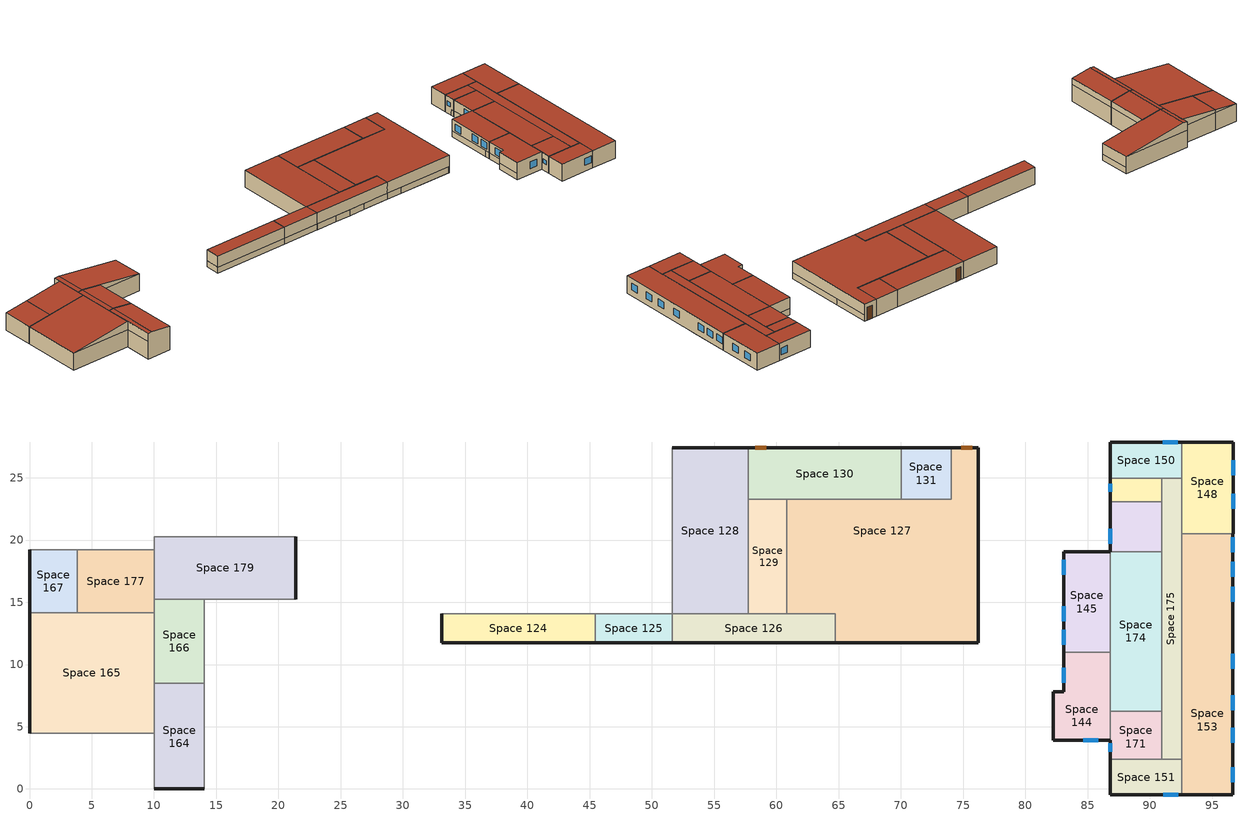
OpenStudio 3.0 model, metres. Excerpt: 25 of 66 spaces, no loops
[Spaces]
Space 124
 floor to Space 121: 45.46,14.07 45.46,11.76 33.1,11.76 33.1,14.07 z2.82
 wall outside: 33.1,14.07 33.1,11.76 45.46,11.76 z3.81:5.64
 wall to Space 104: 45.46,14.07 33.1,14.07 z2.82:5.64
 wall to Space 125: 45.46,11.76 45.46,14.07 z2.82:5.64
 wall to Space 102: 33.1,14.07 33.1,11.76 z2.82:3.81
 wall to Space 101: 33.1,11.76 45.46,11.76 z2.82:3.81
 roof outside: 45.46,11.76 45.46,14.07 33.1,14.07 33.1,11.76 z5.64
Space 125
 floor to Space 121: 51.61,14.07 51.61,11.76 45.46,11.76 45.46,14.07 z2.82
 wall outside: 45.46,11.76 51.61,11.76 z3.81:5.64
 wall to Space 104: 51.61,14.07 45.46,14.07 z2.82:5.64
 wall to Space 126: 51.61,11.76 51.61,14.07 z2.82:5.64
 wall to Space 101: 45.46,11.76 51.61,11.76 z2.82:3.81
 roof outside: 51.61,11.76 51.61,14.07 45.46,14.07 45.46,11.76 z5.64
Space 126
 floor to Space 121: 64.73,14.07 64.73,11.76 51.61,11.76 51.61,14.07 z2.82
 wall outside: 51.61,11.76 64.73,11.76 z3.81:5.64
 wall to Space 128: 57.74,14.07 51.61,14.07 z2.82:5.64
 wall to Space 129: 60.83,14.07 60.54,14.07 57.74,14.07 z2.82:5.64
 wall to Space 127: 64.73,11.76 64.73,14.07 60.83,14.07 z2.82:5.64
 wall to Space 120: 51.7,11.76 55.09,11.76 z2.82:3.81
 wall to Space 122: 57.75,11.76 60.4,11.76 z2.82:3.81
 wall to Space 108: 55.09,11.76 57.75,11.76 z2.82:3.81
 wall to Space 101: 51.61,11.76 51.7,11.76 z2.82:3.81
 wall to Space 110: 60.4,11.76 64.73,11.76 z2.82:3.81
 roof outside: 64.73,11.76 64.73,14.07 51.61,14.07 51.61,11.76 z5.64
Space 127
 floor to Space 121: 76.2,14.07 76.2,11.76 64.73,11.76 64.73,14.07 z2.82
 floor ground: 76.2,27.4 76.2,14.07 60.83,14.07 60.83,23.27 74.03,23.27 74.03,27.4 z2.82
 wall outside: 64.73,11.76 76.2,11.76 76.2,27.4 z3.81:5.64; 76.2,27.4 74.03,27.4 z2.82:5.64
 wall to Space 119: 76.2,21.33 76.2,27.4 z2.82:3.81
 wall to Space 113: 76.19,11.76 76.2,11.76 z2.82:3.81
 wall to Space 129: 60.83,23.27 60.83,14.07 z2.82:5.64
 wall to Space 130: 70.02,23.27 60.83,23.27 z2.82:5.64
 wall to Space 131: 74.03,27.4 74.03,23.27 70.02,23.27 z2.82:5.64
 wall to Space 123: 76.2,11.76 76.2,21.33 z2.82:3.81
 wall to Space 111: 67.27,11.76 76.19,11.76 z2.82:3.81
 wall to Space 110: 64.73,11.76 67.27,11.76 z2.82:3.81
 door: 75.74,27.4 74.84,27.4 z2.82:4.92
 roof outside: 76.2,11.76 76.2,27.4 74.03,27.4 74.03,23.27 60.83,23.27 60.83,14.07 64.73,14.07 64.73,11.76 z5.64
Space 128
 floor to Space 105: 57.74,27.4 57.74,14.07 51.61,14.07 51.61,27.4 z2.82
 wall outside: 57.74,27.4 51.61,27.4 z2.82:5.64
 wall to Space 104: 51.61,27.4 51.61,14.07 z2.82:5.64
 wall to Space 130: 57.74,23.27 57.74,27.4 z2.82:5.64
 wall to Space 129: 57.74,14.07 57.74,23.27 z2.82:5.64
 roof outside: 57.74,14.07 57.74,27.4 51.61,27.4 51.61,14.07 z5.64
Space 129
 floor to Space 106: 57.74,23.27 60.83,23.27 60.83,14.07 57.74,14.07 z2.82
 wall to Space 130: 60.83,23.27 57.74,23.27 z2.82:5.64
 roof outside: 60.83,14.07 60.83,23.27 57.74,23.27 57.74,14.07 z5.64
Space 130
 floor to Space 106: 70.02,27.4 70.02,23.27 57.74,23.27 57.74,27.4 z2.82
 wall outside: 70.02,27.4 57.74,27.4 z2.82:5.64
 wall to Space 131: 70.02,23.27 70.02,27.4 z2.82:5.64
 door: 59.19,27.4 58.29,27.4 z2.82:4.92
 roof outside: 70.02,23.27 70.02,27.4 57.74,27.4 57.74,23.27 z5.64
Space 131
 floor to Space 106: 74.03,27.4 74.03,23.27 70.02,23.27 70.02,27.4 z2.82
 wall outside: 74.03,27.4 70.02,27.4 z2.82:5.64
 roof outside: 74.03,23.27 74.03,27.4 70.02,27.4 70.02,23.27 z5.64
Space 144
 floor to Space 143: 86.82,10.98 86.82,7.8 83.06,7.8 83.06,10.98 z2.82
 floor to Space 142: 86.82,7.8 86.82,3.93 82.25,3.93 82.25,7.8 z2.82
 wall outside: 82.25,3.93 86.82,3.93 z2.82:5.64; 83.06,10.98 83.06,7.8 82.25,7.8 82.25,3.93 z3.81:5.64
 wall to Space 113: 83.06,10.98 83.06,7.8 82.25,7.8 82.25,3.93 z2.82:3.81
 wall to Space 145: 86.82,10.98 83.06,10.98 z2.82:5.64
 wall to Space 174: 86.82,6.26 86.82,10.98 z2.82:5.64
 wall to Space 171: 86.82,3.93 86.82,6.26 z2.82:5.64
 window: 83.06,9.75 83.06,8.55 z4.1:5.2; 84.63,3.93 85.83,3.93 z3.75:4.85
 roof outside: 86.82,3.93 86.82,10.98 83.06,10.98 83.06,7.8 82.25,7.8 82.25,3.93 z5.64
Space 145
 floor to Space 143: 86.82,19.07 86.82,10.98 83.06,10.98 83.06,19.07 z2.82
 wall outside: 86.82,19.07 83.06,19.07 83.06,10.98 z3.81:5.64
 wall to Space 174: 86.82,10.98 86.82,19.07 z2.82:5.64
 wall to Space 117: 83.06,19.07 83.06,11.76 z2.82:3.81
 wall to Space 123: 86.82,19.07 83.06,19.07 z2.82:3.81
 wall to Space 113: 83.06,11.76 83.06,10.98 z2.82:3.81
 window: 83.06,18.43 83.06,17.23 z4.07:5.17; 83.06,14.69 83.06,13.49 z4.12:5.22; 83.06,12.77 83.06,11.57 z4.09:5.19
 roof outside: 86.82,10.98 86.82,19.07 83.06,19.07 83.06,10.98 z5.64
Space 148
 floor to Space 138: 96.67,27.87 96.67,20.51 92.56,20.51 92.56,27.87 z2.82
 wall outside: 96.67,20.51 96.67,27.87 92.56,27.87 z2.82:5.64
 wall to Space 153: 92.56,20.51 96.67,20.51 z2.82:5.64
 wall to Space 175: 92.56,24.96 92.56,20.51 z2.82:5.64
 wall to Space 150: 92.56,27.87 92.56,24.96 z2.82:5.64
 window: 96.67,22.51 96.67,23.71 z3.75:4.85; 96.67,25.2 96.67,26.4 z3.72:4.82
 roof outside: 96.67,20.51 96.67,27.87 92.56,27.87 92.56,20.51 z5.64
Space 150
 floor to Space 141: 92.56,27.87 92.56,24.96 86.82,24.96 86.82,27.87 z2.82
 wall outside: 92.56,27.87 86.82,27.87 86.82,24.96 z2.82:5.64
 wall to Space 175: 90.94,24.96 92.56,24.96 z2.82:5.64
 wall to Space 173: 86.82,24.96 90.94,24.96 z2.82:5.64
 window: 92.22,27.87 91.02,27.87 z3.64:4.74
 roof outside: 86.82,24.96 92.56,24.96 92.56,27.87 86.82,27.87 z5.64
Space 151
 floor to Space 132: 92.56,2.39 92.56,-0.48 86.82,-0.48 86.82,2.39 z2.82
 wall outside: 86.82,2.39 86.82,-0.48 92.56,-0.48 z2.82:5.64
 wall to Space 171: 90.93,2.39 86.82,2.39 z2.82:5.64
 wall to Space 175: 92.56,2.39 90.93,2.39 z2.82:5.64
 wall to Space 153: 92.56,-0.48 92.56,2.39 z2.82:5.64
 window: 91.06,-0.48 92.26,-0.48 z3.77:4.87
 roof outside: 92.56,-0.48 92.56,2.39 86.82,2.39 86.82,-0.48 z5.64
Space 153
 floor to Space 137: 96.67,14.2 96.67,11.56 94.42,11.56 94.42,14.2 z2.82
 floor to Space 138: 96.67,20.51 96.67,14.2 92.56,14.2 92.56,20.51 z2.82
 floor to Space 134: 94.42,14.2 94.42,11.56 92.56,11.56 92.56,14.2 z2.82
 floor to Space 133: 96.67,11.56 96.67,-0.48 92.56,-0.48 92.56,11.56 z2.82
 wall outside: 92.56,-0.48 96.67,-0.48 96.67,20.51 z2.82:5.64
 wall to Space 175: 92.56,20.51 92.56,2.39 z2.82:5.64
 window: 96.67,3.72 96.67,4.92 / 96.67,0.54 96.67,1.74 / 96.67,9.67 96.67,10.87 / 96.67,6.33 96.67,7.53 z3.8:4.9; 96.67,15.05 96.67,16.25 / 96.67,17.05 96.67,18.25 z3.78:4.88; 96.67,19.02 96.67,20.22 z3.76:4.86
 roof outside: 96.67,-0.48 96.67,20.51 92.56,20.51 92.56,-0.48 z5.64
Space 164
 floor to Space 155: 14.05,8.37 14.05,0 10.02,0 10.02,8.37 z2.82
 floor to Space 157: 14.05,8.47 14.05,8.37 10.02,8.37 10.02,8.47 z2.82
 wall outside: 10.7,0,7.1 10.02,0,7.01 10.02,0,2.82 14.05,0,2.82 14.05,0,6.64
 wall to Space 161: 14.05,0 14.05,8.37 14.05,8.47 z2.82:5.64; 14.05,0 14.05,8.47 z5.64:6.64
 wall to Space 160: 10.02,4.47 10.02,0 z2.82:5.64; 10.02,4.47 10.02,0 z5.64:7.01
 wall to Space 165: 10.02,8.47 10.02,4.47 z2.82:5.64; 10.02,8.47 10.02,4.47 z5.64:7.01
 wall to Space 166: 14.05,8.47 10.02,8.47 z2.82:5.64; 10.7,8.47,7.1 14.05,8.47,6.64 14.05,8.47,5.64 10.7,8.47,5.64; 10.7,8.47,7.1 10.7,8.47,5.64 10.02,8.47,5.64 10.02,8.47,7.01
 roof outside: 14.05,0,6.64 14.05,8.47,6.64 10.7,8.47,7.1 10.7,0,7.1; 10.7,0,7.1 10.7,8.47,7.1 10.02,8.47,7.01 10.02,0,7.01
Space 165
 floor to Space 156: 10.02,14.15 10.02,4.47 0,4.47 0,14.15 z2.82
 wall outside: 0,14.15 0,4.47 z2.82:5.64
 wall to Space 160: 0,4.47 10.02,4.47 z2.82:5.64; 10.02,4.47,7.01 0,4.47,5.64 10.02,4.47,5.64
 wall to Space 167: 3.84,14.15 0,14.15 z2.82:5.64; 3.84,14.15,6.16 3.84,14.15,5.64 0,14.15,5.64
 wall to Space 177: 10.02,14.15 3.84,14.15 z2.82:5.64; 10.02,14.15,7.01 10.02,14.15,5.64 3.84,14.15,5.64 3.84,14.15,6.16
 wall to Space 166: 10.02,8.47 10.02,14.15 z2.82:5.64; 10.02,8.47 10.02,14.15 z5.64:7.01
 roof outside: 0,4.47,5.64 10.02,4.47,7.01 10.02,14.15,7.01 0,14.15,5.64
Space 166
 floor to Space 157: 14.05,15.25 14.05,8.47 10.02,8.47 10.02,15.25 z2.82
 wall to Space 177: 10.02,15.25 10.02,14.15 z2.82:5.64; 10.02,15.25 10.02,14.15 z5.64:7.01
 wall to Space 179: 14.05,15.25 10.02,15.25 z2.82:5.64; 10.7,15.25,7.1 14.05,15.25,6.64 14.05,15.25,5.64 10.02,15.25,5.64 10.02,15.25,7.01
 wall to Space 161: 14.05,8.47 14.05,15.25 z2.82:5.64; 14.05,8.47 14.05,15.25 z5.64:6.64
 roof outside: 10.7,8.47,7.1 10.7,15.25,7.1 10.02,15.25,7.01 10.02,8.47,7.01; 14.05,8.47,6.64 14.05,15.25,6.64 10.7,15.25,7.1 10.7,8.47,7.1
Space 167
 floor to Space 158: 3.84,19.23 3.84,14.15 0,14.15 0,19.23 z2.82
 wall outside: 0,19.23 0,14.15 z2.82:5.64
 wall to Space 162: 3.84,19.23 0,19.23 z2.82:5.64; 3.84,19.23,6.16 3.84,19.23,5.64 0,19.23,5.64
 wall to Space 177: 3.84,14.15 3.84,19.23 z2.82:5.64; 3.84,14.15 3.84,19.23 z5.64:6.16
 roof outside: 3.84,14.15,6.16 3.84,19.23,6.16 0,19.23,5.64 0,14.15,5.64
Space 171
 floor to Space 135: 90.93,5.95 90.93,2.39 86.82,2.39 86.82,5.95 z2.82
 floor to Space 136: 90.93,6.26 90.93,5.95 86.82,5.95 86.82,6.26 z2.82
 wall outside: 86.82,3.93 86.82,2.39 z2.82:5.64
 wall to Space 174: 90.93,6.26 86.82,6.26 z2.82:5.64
 wall to Space 175: 90.93,2.39 90.93,6.26 z2.82:5.64
 window: 86.82,3.68 86.82,3 z3.94:4.62
 roof outside: 90.93,2.39 90.93,6.26 86.82,6.26 86.82,2.39 z5.64
Space 172
 floor to Space 170: 90.94,23.08 90.94,21.09 86.82,21.09 86.82,23.08 z2.82
 floor to Space 134: 90.94,21.09 90.93,19.07 86.82,19.07 86.82,21.09 z2.82
 wall outside: 86.82,23.08 86.82,19.07 z3.81:5.64
 wall to Space 118: 86.82,23.08 86.82,21.09 z2.82:3.81
 wall to Space 173: 90.94,23.08 86.82,23.08 z2.82:5.64
 wall to Space 175: 90.93,19.07 90.94,21.09 90.94,23.08 z2.82:5.64
 wall to Space 174: 86.82,19.07 90.93,19.07 z2.82:5.64
 wall to Space 123: 86.82,21.09 86.82,19.07 z2.82:3.81
 window: 86.82,20.89 86.82,19.69 z4.03:5.13
 roof outside: 86.82,19.07 90.93,19.07 90.94,21.09 90.94,23.08 86.82,23.08 z5.64
Space 173
 floor to Space 170: 90.94,23.24 90.94,23.08 86.82,23.08 86.82,23.24 z2.82
 floor to Space 140: 90.94,24.96 90.94,23.24 86.82,23.24 86.82,24.96 z2.82
 wall outside: 86.82,24.96,5.64 86.82,24.96,2.82 86.82,23.7,2.82 86.82,23.7,3.81 86.82,23.08,3.81 86.82,23.08,5.64
 wall to Space 118: 86.82,23.7 86.82,23.08 z2.82:3.81
 wall to Space 175: 90.94,23.08 90.94,24.96 z2.82:5.64
 window: 86.82,24.54 86.82,23.86 z4.11:4.79
 roof outside: 90.94,23.08 90.94,24.96 86.82,24.96 86.82,23.08 z5.64
Space 174
 floor to Space 136: 90.93,19.07 90.93,6.26 86.82,6.26 86.82,19.07 z2.82
 wall to Space 175: 90.93,6.26 90.93,19.07 z2.82:5.64
 roof outside: 90.93,6.26 90.93,19.07 86.82,19.07 86.82,6.26 z5.64
Space 175
 floor to Space 134: 92.56,24.96 92.56,2.39 90.93,2.39 90.93,19.07 90.94,21.09 90.94,24.96 z2.82
 roof outside: 92.56,2.39 92.56,24.96 90.94,24.96 90.94,21.09 90.93,19.07 90.93,2.39 z5.64
Space 177
 floor to Space 158: 10.02,19.23 10.02,14.15 3.84,14.15 3.84,19.23 z2.82
 wall to Space 162: 10.02,19.23 3.84,19.23 z2.82:5.64; 10.02,19.23,7.01 10.02,19.23,5.64 3.84,19.23,5.64 3.84,19.23,6.16
 wall to Space 179: 10.02,15.25 10.02,19.23 z2.82:5.64; 10.02,15.25 10.02,19.23 z5.64:7.01
 roof outside: 10.02,14.15,7.01 10.02,19.23,7.01 3.84,19.23,6.16 3.84,14.15,6.16
Space 179
 floor to Space 178: 21.4,20.27 21.4,15.25 10.02,15.25 10.02,20.27 z2.82
 wall outside: 21.4,15.25 21.4,20.27 z3.81:5.64
 wall to Space 180: 21.4,20.27 10.02,20.27 z2.82:5.64; 10.7,20.27,7.1 21.4,20.27,5.64 10.02,20.27,5.64 10.02,20.27,7.01
 wall to Space 154: 21.4,15.25 21.4,20.27 z2.82:3.81
 wall to Space 161: 14.05,15.25 21.4,15.25 z2.82:5.64; 14.05,15.25,6.64 14.05,15.25,5.64 21.4,15.25,5.64
 wall to Space 162: 10.02,20.27 10.02,19.23 z2.82:5.64; 10.02,20.27 10.02,19.23 z5.64:7.01
 roof outside: 21.4,15.25,5.64 21.4,20.27,5.64 10.7,20.27,7.1 10.7,15.25,7.1; 10.7,15.25,7.1 10.7,20.27,7.1 10.02,20.27,7.01 10.02,15.25,7.01
[Building]
Office_1980-2004: North Axis {deg}=-0; Default Construction Set=-modified; Default Schedule Set=NRCan Cold Lake Default Schedule Set; Standards Number of Stories=2; Standards Number of Above Ground Stories=2
[ClimateZones]
Climate Zone Institution Name 1=ASHRAE; Climate Zone Document Name 1=ANSI/ASHRAE Standard 169; Climate Zone Document Year 1=2006; Climate Zone Institution Name 2=CEC; Climate Zone Document Name 2=California Climate Zone Descriptions; Climate Zone Document Year 2=1995
[Site]
Edmonton Intl AP: Latitude {deg}=53.32; Longitude {deg}=-113.58; Time Zone {hr}=-7; Elevation {m}=723
[SizingPeriod:DesignDay] Barometric Pressure {Pa}=92936; Wind Direction {deg}=180; Sky Clearness=0; Rain Indicator=0; Snow Indicator=0; Day of Month=21; Daylight Saving Time Indicator=0; Dry-Bulb Temperature Range Modifier Type=DefaultMultipliers
Name | Maximum Dry-Bulb Temperature {C} | Daily Dry-Bulb Temperature Range {deltaC} | Humidity Indicating Conditions at Maximum Dry-Bulb | Wind Speed {m/s} | Month | Day Type | Humidity Indicating Type | Solar Model Indicator | ASHRAE Taub | ASHRAE Taud
Edmonton Stony Plain Ann Hum_n 99.6% Condns DP=>MCDB | -32.4 | 0 | -37.7 | 1.9 | 1 | WinterDesignDay | Dewpoint | ASHRAEClearSky
Edmonton Stony Plain Ann Clg .4% Condns DB=>MWB | 27.5 | 12 | 17.6 | 3.8 | 7 | SummerDesignDay | Wetbulb | ASHRAETau | 0.353 | 2.369
Edmonton Stony Plain Ann Clg .4% Condns WB=>MDB | 25.3 | 12 | 19 | 3.8 | 7 | SummerDesignDay | Wetbulb | ASHRAETau | 0.353 | 2.369
Edmonton Stony Plain Ann Htg 99.6% Condns DB | -32.5 | 0 | -32.5 | 1.9 | 1 | WinterDesignDay | Wetbulb | ASHRAEClearSky
[Construction]
000_Interior Partition; 000_Interior Door: 000_G05 25mm wood
000_Interior Floor: 000_F16 Acoustic tile, 000_F05 Ceiling air space resistance, 000_M11 100mm lightweight concrete
000_Interior Wall: 000_G01a 19mm gypsum board, 000_F04 Wall air space resistance, 000_G01a 19mm gypsum board
000_Interior Ceiling: 000_M11 100mm lightweight concrete, 000_F05 Ceiling air space resistance, 000_F16 Acoustic tile
000_Interior Window: 000_Clear 3mm
000_Exterior Window: 000_Clear 3mm, 000_Air 13mm, 000_Clear 3mm
Customized construction 000_ExtSlabCarpet_4in_ClimateZone 1-8 to conductance of 0.31545741324921134: MAT-CC05 4 HW CONCRETE 1, CP02 CARPET PAD 1
Customized construction Vintage 1 Concrete Wall RSI 2.11 to conductance of 0.2839295854628052: MNECB Ref Brick 100mm 1, MNECB Ref Airspace 25mm 1, 000 G05 25mm wood 2, Mass NonRes Wall Insulation-2.89 1, 000_G01a 19mm gypsum board 1
Customized construction Vintage 1 Ref Deck Roof RSI 3.52 to conductance of 0.31545741324921134: MNECB Ref Gravel 50mm 1, MNECB Built-up Roof 9.5mm 1, MNECB Ref Polystyrene 46mm 1, 000_F08 Metal surface 1, 000 G05 25mm wood 3
Customized construction MNECB Ref Underground Floor 6.136 to conductance of 0.5678591709256104: MNECB Ref Polystyrene 25mm 1, MNECB Ref concrete 100mm 1
Customized construction MNECB Ref Underground Wall 9.659 to conductance of 0.5678591709256104: MNECB Ref Polystyrene 44mm 1, MNECB Ref concrete 100mm 2
Customized construction 000_ExtSlabCarpet_4in_ClimateZone 1-8 to conductance of 0.5678591709256104: MAT-CC05 4 HW CONCRETE 2, CP02 CARPET PAD 2
Customized Fenestration: cond=0.315 tvis=0.210 tsol=0.500: Customized Fenestration:: cond=0.315 tvis=0.210 tsol=0.500
Customized construction 000_Exterior Door to conductance of 1.4204545454545456: 000_F08 Metal surface 2, 000_I01 25mm insulation board 1
Customized construction 000_Exterior Door 1 to conductance of 0.5678591709256104: 000_F08 Metal surface 3, 000_I01 25mm insulation board 2
Customized Fenestration: cond=0.280 tvis=0.210 tsol=0.500: Customized Fenestration:: cond=0.280 tvis=0.210 tsol=0.500
[Material]
Name | Roughness | Thickness {m} | Conductivity {W/m-K} | Density {kg/m3} | Specific Heat {J/kg-K} | Thermal Absorptance | Solar Absorptance | Visible Absorptance
000_G05 25mm wood; 000 G05 25mm wood 2; 000 G05 25mm wood 3 | MediumSmooth | 0.0254 | 0.15 | 608 | 1630
000_G01a 19mm gypsum board; 000_G01a 19mm gypsum board 1 | MediumSmooth | 0.019 | 0.16 | 800 | 1090
000_F16 Acoustic tile | MediumSmooth | 0.0191 | 0.06 | 368 | 590
000_M11 100mm lightweight concrete | MediumRough | 0.1016 | 0.53 | 1280 | 840
MAT-CC05 4 HW CONCRETE 1; MAT-CC05 4 HW CONCRETE 2 | Rough | 0.1016 | 1.311 | 2240 | 836.8 | 0.9 | 0.7 | 0.7
MNECB Ref Brick 100mm 1 | MediumRough | 0.1016 | 1.311 | 2082.332 | 795.312
Mass NonRes Wall Insulation-2.89 1 | MediumRough | 0.146251 | 0.049 | 265 | 836.8 | 0.9 | 0.7 | 0.7
MNECB Ref Gravel 50mm 1 | VeryRough | 0.0508 | 1.80282 | 1601.794 | 837.17 | 0.9 | 0.7 | 0.7
MNECB Built-up Roof 9.5mm 1 | VeryRough | 0.0095 | 0.1634 | 1121.29 | 1465.048 | 0.9 | 0.7 | 0.7
MNECB Ref Polystyrene 46mm 1 | MediumRough | 0.0840785 | 0.02885 | 28.832 | 1213.897
000_F08 Metal surface 1; 000_F08 Metal surface 2; 000_F08 Metal surface 3 | Smooth | 0.0008 | 45.28 | 7824 | 500
MNECB Ref Polystyrene 25mm 1; MNECB Ref Polystyrene 44mm 1 | MediumRough | 0.049179 | 0.02885 | 28.832 | 1213.897
MNECB Ref concrete 100mm 1; MNECB Ref concrete 100mm 2 | MediumRough | 0.1016 | 1.80282 | 2242.512 | 837.17
000_I01 25mm insulation board 1 | MediumRough | 0.0211195 | 0.03 | 43 | 1210
000_I01 25mm insulation board 2 | MediumRough | 0.0528295 | 0.03 | 43 | 1210
[Material:AirGap]
Name | Thermal Resistance
000_F05 Ceiling air space resistance | 0.18
000_F04 Wall air space resistance | 0.15
MNECB Ref Airspace 25mm 1 | 0.1717
[Material:NoMass] Roughness=VeryRough; Thermal Absorptance=0.9; Solar Absorptance=0.7; Visible Absorptance=0.8
Name | Thermal Resistance
CP02 CARPET PAD 1 | 3.0925
CP02 CARPET PAD 2 | 1.6835
[WindowMaterial:Gas]
000_Air 13mm: Gas Type=Air; Thickness=0.0127
[WindowMaterial:Glazing] Optical Data Type=SpectralAverage; Front Side Visible Reflectance at Normal Incidence=0.081; Back Side Visible Reflectance at Normal Incidence=0.081; Infrared Transmittance at Normal Incidence=0; Front Side Infrared Hemispherical Emissivity=0.84; Back Side Infrared Hemispherical Emissivity=0.84
Name | Thickness | Solar Transmittance at Normal Incidence | Front Side Solar Reflectance at Normal Incidence | Back Side Solar Reflectance at Normal Incidence | Visible Transmittance at Normal Incidence | Conductivity | Thickness {m} | Conductivity {W/m-K} | Dirt Correction Factor for Solar and Visible Transmittance | Solar Diffusing
000_Clear 3mm | 0.003 | 0.837 | 0.075 | 0.075 | 0.898 | 0.9
Customized Fenestration:: cond=0.315 tvis=0.210 tsol=0.500 |  | 0.5 | 0.5 | 0.5 | 0.21 |  | 0.1 | 0.315457 | 1 | No
Customized Fenestration:: cond=0.280 tvis=0.210 tsol=0.500 |  | 0.5 | 0.5 | 0.5 | 0.21 |  | 0.1 | 0.28 | 1 | No
[DefaultConstructionSet]
-modified: Default Exterior Surface Constructions=-modified; Default Interior Surface Constructions=000_Interior_DefSurfCons 12; Default Ground Contact Surface Constructions=-modified 1; Default Exterior SubSurface Constructions=-modified; Default Interior SubSurface Constructions=000_Interior_DefSubCons 12; Interior Partition Construction=000_Interior Partition
[DefaultSurfaceConstructions]
Name | Floor Construction | Wall Construction | Roof Ceiling Construction
000_Interior_DefSurfCons 12 | 000_Interior Floor | 000_Interior Wall | 000_Interior Ceiling
-modified | Customized construction 000_ExtSlabCarpet_4in_ClimateZone 1-8 to conductance of 0.31545741324921134 | Customized construction Vintage 1 Concrete Wall RSI 2.11 to conductance of 0.2839295854628052 | Customized construction Vintage 1 Ref Deck Roof RSI 3.52 to conductance of 0.31545741324921134
-modified 1 | Customized construction MNECB Ref Underground Floor 6.136 to conductance of 0.5678591709256104 | Customized construction MNECB Ref Underground Wall 9.659 to conductance of 0.5678591709256104 | Customized construction 000_ExtSlabCarpet_4in_ClimateZone 1-8 to conductance of 0.5678591709256104
[DefaultSubSurfaceConstructions]
Name | Fixed Window Construction | Operable Window Construction | Door Construction | Glass Door Construction | Skylight Construction | Tubular Daylight Dome Construction | Tubular Daylight Diffuser Construction | Overhead Door Construction
000_Interior_DefSubCons 12 | 000_Interior Window | 000_Interior Window | 000_Interior Door | 000_Exterior Window | 000_Exterior Window | 000_Interior Window | 000_Interior Window
-modified | Customized Fenestration: cond=0.315 tvis=0.210 tsol=0.500 | Customized Fenestration: cond=0.315 tvis=0.210 tsol=0.500 | Customized construction 000_Exterior Door to conductance of 1.4204545454545456 | Customized Fenestration: cond=0.315 tvis=0.210 tsol=0.500 | Customized Fenestration: cond=0.280 tvis=0.210 tsol=0.500 | Customized Fenestration: cond=0.280 tvis=0.210 tsol=0.500 | Customized Fenestration: cond=0.280 tvis=0.210 tsol=0.500 | Customized construction 000_Exterior Door 1 to conductance of 0.5678591709256104
[DefaultScheduleSet]
NRCan Cold Lake Default Schedule Set: Hours of Operation Schedule=NRCan - Cold Lake - Default Fans; Number of People Schedule=NRCan - Cold Lake - Default People; People Activity Level Schedule=NRCan - Cold Lake - Default Activity; Lighting Schedule=NRCan - Cold Lake - Default Lights; Electric Equipment Schedule=NRCan - Cold Lake - Default Equip; Hot Water Equipment Schedule=NRCan - Cold Lake - Default Hot Water
[ThermostatSetpoint:DualSetpoint] Heating Setpoint Temperature Schedule=heating_always_21C; Cooling Setpoint Temperature Schedule=cooling_always_24C
Thermostat Setpoint Dual Setpoint 30; Thermostat Setpoint Dual Setpoint 31; Thermostat Setpoint Dual Setpoint 32; Thermostat Setpoint Dual Setpoint 33; Thermostat Setpoint Dual Setpoint 34; Thermostat Setpoint Dual Setpoint 35; Thermostat Setpoint Dual Setpoint 36; Thermostat Setpoint Dual Setpoint 37; Thermostat Setpoint Dual Setpoint 38; Thermostat Setpoint Dual Setpoint 39; Thermostat Setpoint Dual Setpoint 40; Thermostat Setpoint Dual Setpoint 41; Thermostat Setpoint Dual Setpoint 42; Thermostat Setpoint Dual Setpoint 43; Thermostat Setpoint Dual Setpoint 44; Thermostat Setpoint Dual Setpoint 45; Thermostat Setpoint Dual Setpoint 46; Thermostat Setpoint Dual Setpoint 47; Thermostat Setpoint Dual Setpoint 48; Thermostat Setpoint Dual Setpoint 49; Thermostat Setpoint Dual Setpoint 50; Thermostat Setpoint Dual Setpoint 59
[DesignSpecification:OutdoorAir] Outdoor Air Flow per Floor Area {m3/s-m2}=0
Name | Outdoor Air Flow per Person {m3/s-person} | Outdoor Air Flow Rate {m3/s}
MNECB-Active Storage Bulky-E-oa | 0.0128 | 0
MNECB-Electrical/Electronic-C-oa | 0.0192
MNECB-Toilet and Washrooms-*-oa; MNECB-Kitchen-B-oa | 0.0154
MNECB-Mechanical/electrical room-*-oa | 0.0257
MNECB-Corridors-*-oa; MNECB-Active Stairway-*-oa | 0.0128
MNECB-Office Category 1-A-oa; MNECB-Computer/Office Equipment-A-oa | 0.00515
MNECB-Recreation/Lounge-B-oa | 0.0153
[BuildingStory]
Building Story 2: Nominal Z Coordinate {m}=0; Nominal Floor to Floor Height {m}=5.64
[Space] Building Story=Building Story 2
Name | Space Type | Thermal Zone
Space 124 | Space Function-Lab - research | MZ-Lock Shop
Space 125 | Space Function-Corr. < 2.4m wide-sch-A | MZ-Corridor 1
Space 126 | Space Function-Electrical/Mechanical-sch-A | MZ-Mech Room
Space 127 | Space Function-Audience - auditorium | MZ-Canteen
Space 128 | Space Function-Office - enclosed | MZ-Offices 3
Space 129 | Space Function-Food preparation | MZ-Kitchen
Space 130 | Space Function-Office - enclosed | MZ-Offices 4
Space 131 | Space Function-Warehouse - med/blk | MZ-Cooler
Space 144 | Space Function-Warehouse - med/blk | MZ-Offices 8
Space 145 | Space Function-Office - enclosed | MZ-Offices 8
Space 148 | Space Function-Office - enclosed | MZ-Offices 7
Space 150 | Space Function-Stairway-sch-A | MZ-Stairway 1
Space 151 | Space Function-Stairway-sch-A | MZ-Stairway 2
Space 153 | Space Function-Office - enclosed | MZ-Offices 6
Space 164 | Space Function-Warehouse - med/blk | MZ-Tool Control
Space 165 | Space Function-Warehouse - med/blk | MZ-Tool Storage
Space 166 | Space Function-Office - enclosed | MZ-Control
Space 167 | Space Function-Office - enclosed | MZ - Offices 1
Space 171 | Space Function-Office - enclosed | MZ-Offices 5
Space 172 | Space Function-Warehouse - med/blk | MZ-GIS Records
Space 173 | Space Function-Washroom-sch-A | MZ-Washroom 1
Space 174 | Space Function-Office - open plan | MZ-Printing
Space 175 | Space Function-Corr. < 2.4m wide-sch-A | MZ-Corridor2
Space 177 | Space Function-Audience - auditorium | MZ-Coffee Room
Space 179 | Space Function-Office - enclosed | MZ-Offices 2
[SpaceType] Default Schedule Set=NRCan Cold Lake Default Schedule Set; Standards Building Type=Space Function
Name | Design Specification Outdoor Air Object | Standards Space Type
Space Function-Warehouse - med/blk | MNECB-Active Storage Bulky-E-oa | Warehouse - med/blk
Space Function-Lab - research | MNECB-Electrical/Electronic-C-oa | Lab - research
Space Function-Washroom-sch-A | MNECB-Toilet and Washrooms-*-oa | Washroom-sch-A
Space Function-Electrical/Mechanical-sch-A | MNECB-Mechanical/electrical room-*-oa | Electrical/Mechanical-sch-A
Space Function-Corr. < 2.4m wide-sch-A | MNECB-Corridors-*-oa | Corr. < 2.4m wide-sch-A
Space Function-Stairway-sch-A | MNECB-Active Stairway-*-oa | Stairway-sch-A
Space Function-Office - enclosed | MNECB-Office Category 1-A-oa | Office - enclosed
Space Function-Office - open plan | MNECB-Computer/Office Equipment-A-oa | Office - open plan
Space Function-Audience - auditorium | MNECB-Recreation/Lounge-B-oa | Audience - auditorium
Space Function-Food preparation | MNECB-Kitchen-B-oa | Food preparation
[People]
Name | People Definition | Space or SpaceType
People 3 | MNECB-Active Storage Bulky-sched-E-people_def | Space Function-Warehouse - med/blk
People 24 | MNECB-Electrical/Electronic-sched-C-people_def | Space Function-Lab - research
People 79 | MNECB-Toilet and Washrooms-*-people_def | Space Function-Washroom-sch-A
People 48 | MNECB-Mechanical/electrical room-sched-*-people_def | Space Function-Electrical/Mechanical-sch-A
People 21 | MNECB-Corridors-sched-*-people_def | Space Function-Corr. < 2.4m wide-sch-A
People 2 | MNECB-Active Stairway-sched-*-people_def | Space Function-Stairway-sch-A
People 53 | MNECB-Office-1-sched-A-people_def | Space Function-Office - enclosed
People 18 | MNECB-Computer/Office Equipment-sched-A-people_def | Space Function-Office - open plan
People 64 | MNECB-Recreation-Lounge-sched-B-people_def | Space Function-Audience - auditorium
People 39 | MNECB-Kitchen-sched-B-people_def | Space Function-Food preparation
[People:Definition] Number of People Calculation Method=Area/Person; Fraction Radiant=0.3
Name | Space Floor Area per Person {m2/person} | Carbon Dioxide Generation Rate {m3/s-W} | Sensible Heat Fraction
MNECB-Active Storage Bulky-sched-E-people_def; MNECB-Corridors-sched-*-people_def; MNECB-Active Stairway-sched-*-people_def | 51.4
MNECB-Electrical/Electronic-sched-C-people_def | 15.4 | 3.8e-008
MNECB-Toilet and Washrooms-*-people_def | 15.4 | 3.8e-008 | Autocalculate
MNECB-Mechanical/electrical room-sched-*-people_def | 102.8
MNECB-Office-1-sched-A-people_def; MNECB-Computer/Office Equipment-sched-A-people_def; MNECB-Kitchen-sched-B-people_def | 10.3
MNECB-Recreation-Lounge-sched-B-people_def | 5.1
[Lights]
Name | Lights Definition | Space or SpaceType
Lights 2 | MNECB-Active Storage Bulky-sched-E-lights_def | Space Function-Warehouse - med/blk
Lights 24 | MNECB-Electrical/Electronic-sched-C-lights_def | Space Function-Lab - research
Lights 85 | MNECB-Toilet and Washrooms-sched-*-lights_def | Space Function-Washroom-sch-A
Lights 48 | MNECB-Mechanical/electrical room-sched-*-lights_def | Space Function-Electrical/Mechanical-sch-A
Lights 21 | MNECB-Corridors-sched-*-lights_def | Space Function-Corr. < 2.4m wide-sch-A
Lights 1 | MNECB-Active Stairway-sched-*-lights_def | Space Function-Stairway-sch-A
Lights 53 | MNECB-Office-1-sched-A-lights_def | Space Function-Office - enclosed
Lights 18 | MNECB-Computer/Office Equipment-sched-A-lights_def | Space Function-Office - open plan
Lights 64 | MNECB-Recreation/Lounge-sched-B-lights_def | Space Function-Audience - auditorium
Lights 39 | MNECB-Kitchen-sched-B-lights_def | Space Function-Food preparation
[Lights:Definition] Design Level Calculation Method=Watts/Area
Name | Watts per Space Floor Area {W/m2}
MNECB-Active Storage Bulky-sched-E-lights_def | 3.2
MNECB-Electrical/Electronic-sched-C-lights_def | 26.9
MNECB-Toilet and Washrooms-sched-*-lights_def | 8.7
MNECB-Mechanical/electrical room-sched-*-lights_def; MNECB-Recreation/Lounge-sched-B-lights_def | 7.5
MNECB-Corridors-sched-*-lights_def | 8.6
MNECB-Active Stairway-sched-*-lights_def | 6.5
MNECB-Office-1-sched-A-lights_def | 19.4
MNECB-Computer/Office Equipment-sched-A-lights_def | 22.6
MNECB-Kitchen-sched-B-lights_def | 15.1
[ElectricEquipment]
Name | Electric Equipment Definition | Space or SpaceType
Electric Equipment 3 | MNECB-Active Storage Bulky-sched-E-eq_elec_def | Space Function-Warehouse - med/blk
Electric Equipment 25 | MNECB-Electrical/Electronic-sched-C-eq_elec_def | Space Function-Lab - research
Electric Equipment 85 | MNECB-Toilet and Washrooms-sched-*-eq_elec_def | Space Function-Washroom-sch-A
Electric Equipment 49 | MNECB-Mechanical/electrical room-sched-*-eq_elec_def | Space Function-Electrical/Mechanical-sch-A
Electric Equipment 22 | MNECB-Corridors-sched-*-eq_elec_def | Space Function-Corr. < 2.4m wide-sch-A
Electric Equipment 2 | MNECB-Active Stairway-sched-*-eq_elec_def | Space Function-Stairway-sch-A
Electric Equipment 54 | MNECB-Office type 1-sched-A-eq_elec_def | Space Function-Office - enclosed
Electric Equipment 19 | MNECB-Computer/Office Equipment-sched-A-eq_elec_def | Space Function-Office - open plan
Electric Equipment 65 | MNECB-Recreation/Lounge-sched-B-eq_elec_def | Space Function-Audience - auditorium
Electric Equipment 40 | MNECB-Kitchen-sched-B-eq_elec_def | Space Function-Food preparation
[ElectricEquipment:Definition] Design Level Calculation Method=Watts/Area
Name | Watts per Space Floor Area {W/m2} | Fraction Radiant
MNECB-Active Storage Bulky-sched-E-eq_elec_def; MNECB-Toilet and Washrooms-sched-*-eq_elec_def; MNECB-Mechanical/electrical room-sched-*-eq_elec_def | 1 | 0
MNECB-Electrical/Electronic-sched-C-eq_elec_def; MNECB-Kitchen-sched-B-eq_elec_def | 10 | 0
MNECB-Corridors-sched-*-eq_elec_def; MNECB-Active Stairway-sched-*-eq_elec_def | 0 | 0
MNECB-Office type 1-sched-A-eq_elec_def; MNECB-Computer/Office Equipment-sched-A-eq_elec_def | 7.5 | 0
MNECB-Recreation/Lounge-sched-B-eq_elec_def | 1
[ThermalZone] Use Ideal Air Loads=No
Name | Thermostat
MZ - Offices 1 | Thermostat Setpoint Dual Setpoint 30
MZ-Coffee Room | Thermostat Setpoint Dual Setpoint 32
MZ-Tool Storage | Thermostat Setpoint Dual Setpoint 50
MZ-Tool Control | Thermostat Setpoint Dual Setpoint 49
MZ-Control | Thermostat Setpoint Dual Setpoint 33
MZ-Offices 2 | Thermostat Setpoint Dual Setpoint 39
MZ-Lock Shop | Thermostat Setpoint Dual Setpoint 38
MZ-Corridor 1 | Thermostat Setpoint Dual Setpoint 34
MZ-Mech Room; MZ-Cooler
MZ-Offices 3 | Thermostat Setpoint Dual Setpoint 40
MZ-Offices 4 | Thermostat Setpoint Dual Setpoint 41
MZ-Kitchen | Thermostat Setpoint Dual Setpoint 37
MZ-Canteen | Thermostat Setpoint Dual Setpoint 31
MZ-Offices 8 | Thermostat Setpoint Dual Setpoint 45
MZ-Stairway 1 | Thermostat Setpoint Dual Setpoint 47
MZ-Washroom 1 | Thermostat Setpoint Dual Setpoint 59
MZ-GIS Records | Thermostat Setpoint Dual Setpoint 36
MZ-Printing | Thermostat Setpoint Dual Setpoint 46
MZ-Offices 5 | Thermostat Setpoint Dual Setpoint 42
MZ-Stairway 2 | Thermostat Setpoint Dual Setpoint 48
MZ-Offices 6 | Thermostat Setpoint Dual Setpoint 43
MZ-Offices 7 | Thermostat Setpoint Dual Setpoint 44
MZ-Corridor2 | Thermostat Setpoint Dual Setpoint 35
[SpaceInfiltration:DesignFlowRate] Schedule=Always On; Design Flow Rate Calculation Method=Flow/ExteriorArea; Design Flow Rate {m3/s}=0; Flow per Space Floor Area {m3/s-m2}=0; Flow per Exterior Surface Area {m3/s-m2}=0.0007; Air Changes per Hour {1/hr}=0
Name | Space or SpaceType
Space Infiltration Design Flow Rate 2 | Space Function-Audience - auditorium
Space Infiltration Design Flow Rate 3 | Space Function-Food preparation
Space Infiltration Design Flow Rate 4 | Space Function-Office - enclosed
Space Infiltration Design Flow Rate 5 | Space Function-Office - open plan
Space Infiltration Design Flow Rate 6 | Space Function-Stairway-sch-A
Space Infiltration Design Flow Rate 7 | Space Function-Corr. < 2.4m wide-sch-A
Space Infiltration Design Flow Rate 8 | Space Function-Electrical/Mechanical-sch-A
Space Infiltration Design Flow Rate 9 | Space Function-Washroom-sch-A
Space Infiltration Design Flow Rate 11 | Space Function-Lab - research
Space Infiltration Design Flow Rate 14 | Space Function-Warehouse - med/blk
[Schedule:Ruleset]
Always On: Default Day Schedule=Always On Default Schedule; Summer Design Day Schedule=Always On Summer Design Day; Winter Design Day Schedule=Always On Winter Design Day
NRCan - Cold Lake - Default Fans: Default Day Schedule=Schedule Day 28
NRCan - Cold Lake - Default People: Default Day Schedule=Schedule Day 31
NRCan - Cold Lake - Default Activity: Default Day Schedule=Schedule Day 39
NRCan - Cold Lake - Default Lights: Default Day Schedule=Schedule Day 45
NRCan - Cold Lake - Default Equip: Default Day Schedule=Schedule Day 25
NRCan - Cold Lake - Default Hot Water: Default Day Schedule=Schedule Day 15
heating_always_21C: Default Day Schedule=Schedule Day 53
cooling_always_24C: Default Day Schedule=Schedule Day 54
[Schedule:Day]
Always On Default Schedule; Always On Winter Design Day; Always On Summer Design Day; Schedule Day 28: 24, 0, 1
Schedule Day 30; Schedule Day 38: 7, 0, 0, 15, 30, 1, 24, 0, 0
Schedule Day 29; Schedule Day 32; Schedule Day 26; Schedule Day 22: 24, 0, 0
Schedule Day 31; Schedule Day 25: 24, 0, 0.3
Schedule Day 39: 24, 0, 120
Schedule Day 45: 7, 0, 0.05, 15, 0, 1, 24, 0, 0.05
Schedule Day 14: 24, 0, 0.05
Schedule Day 46; Schedule Day 27; Schedule Day 15; Schedule Day 23: 7, 0, 0.05, 15, 30, 1, 24, 0, 0.05
Schedule Day 53: 24, 0, 21
Schedule Day 54: 24, 0, 24
[Schedule:Rule]
Name | Schedule Ruleset | Rule Order | Day Schedule | Apply Monday | Apply Tuesday | Apply Wednesday | Apply Thursday | Apply Friday | Apply Sunday | Apply Saturday
M-F 2 | NRCan - Cold Lake - Default Fans | 0 | Schedule Day 30 | Yes | Yes | Yes | Yes | Yes
SS 3 | NRCan - Cold Lake - Default Fans | 1 | Schedule Day 29 |  |  |  |  |  | Yes | Yes
M-F 3 | NRCan - Cold Lake - Default People | 0 | Schedule Day 38 | Yes | Yes | Yes | Yes | Yes
Schedule Rule 1 | NRCan - Cold Lake - Default People | 1 | Schedule Day 32 |  |  |  |  |  | Yes | Yes
SS | NRCan - Cold Lake - Default Lights | 0 | Schedule Day 14 |  |  |  |  |  | Yes | Yes
M-F | NRCan - Cold Lake - Default Lights | 1 | Schedule Day 46 | Yes | Yes | Yes | Yes | Yes |  | No
MF 2 | NRCan - Cold Lake - Default Equip | 0 | Schedule Day 27 | Yes | Yes | Yes | Yes | Yes
SS 2 | NRCan - Cold Lake - Default Equip | 1 | Schedule Day 26 |  |  |  |  |  | Yes | Yes
M-F 1 | NRCan - Cold Lake - Default Hot Water | 0 | Schedule Day 23 | Yes | Yes | Yes | Yes | Yes
SS 1 | NRCan - Cold Lake - Default Hot Water | 1 | Schedule Day 22 |  |  |  |  |  | Yes | Yes
